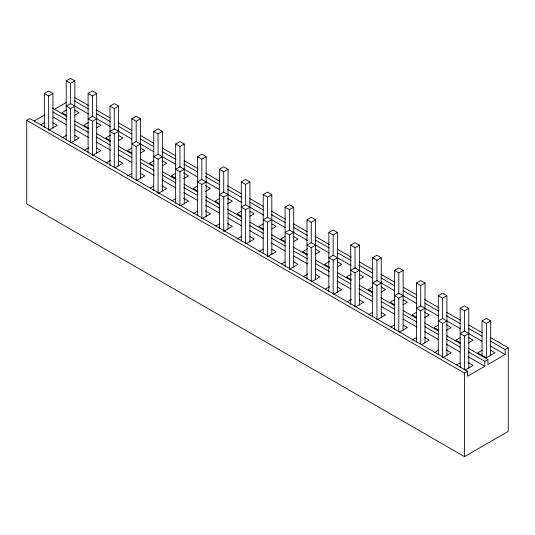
<?xml version="1.0" encoding="UTF-8"?>
<svg xmlns="http://www.w3.org/2000/svg" width="535" height="535" viewBox="0 0 535 535"><rect width="100%" height="100%" fill="white"/><g stroke="black" fill="none" stroke-linecap="round" stroke-linejoin="round"><path stroke-width="0.8" d="M44.325 127.39L44.325 93.478L48.638 90.997L52.945 93.478L52.945 128.213M66.213 140.023L66.213 80.845L70.52 78.357L74.833 80.845L74.833 140.852M44.325 93.478L48.638 95.966L52.945 93.478M66.213 80.845L70.52 83.333L74.833 80.845M490.16 337.351L508.25 347.79L508.25 431.37L464.48 456.643L26.75 203.922L26.75 120.348L29.853 118.556L467.577 371.277L467.577 376.245L484.81 366.301L484.81 361.326L468.172 351.716M34.16 121.044L44.933 114.824M54.496 109.3L66.701 102.252M88.101 152.662L88.101 93.478L92.408 90.997L96.715 93.478L96.715 153.485M40.74 124.902L44.325 122.836M66.935 109.782L61.906 112.684L66.935 115.587M70.52 108.605L74.833 106.117L70.52 103.629L66.213 106.117L70.52 108.605L70.52 142.511M88.101 93.478L92.408 95.966L96.715 93.478M48.638 130.293L57.252 125.317L52.945 122.836M74.833 115.172L79.14 112.684L74.833 110.197M109.989 165.295L109.989 106.117L114.296 103.629L118.603 106.117L118.603 166.124M61.906 137.956L66.935 135.054M88.817 122.421L83.794 125.317L88.817 128.219M92.408 121.238L96.715 118.75L92.408 116.262L88.101 118.75L92.408 121.238L92.408 155.15M109.989 106.117L114.296 108.605L118.603 106.117M71.242 142.517L79.14 137.956L74.833 135.469M96.715 127.805L101.028 125.317L96.715 122.836M131.871 177.934L131.871 118.75L136.184 116.262L140.491 118.75L140.491 178.757M84.51 150.174L88.817 147.687M110.705 135.054L105.676 137.956L110.705 140.859M114.296 133.877L118.603 131.389L114.296 128.902L109.989 131.389L114.296 133.877L114.296 167.783M131.871 118.75L136.184 121.238L140.491 118.75M92.408 155.565L101.028 150.589L96.715 148.101M118.603 140.444L122.91 137.956L118.603 135.469M153.759 190.567L153.759 131.389L158.066 128.902L162.379 131.389L162.379 191.396M106.398 162.814L110.705 160.326M131.871 148.101L127.564 150.589L131.871 153.077M140.491 144.022L136.184 141.534L131.871 144.022L136.184 146.51L140.491 144.022L153.518 151.545M153.759 131.389L158.066 133.877L162.379 131.389M115.012 167.789L122.91 163.228L118.603 160.741M140.491 153.077L144.798 150.589L140.491 148.101M175.647 203.206L175.647 144.022L179.954 141.534L184.261 144.022L184.261 204.029M127.564 175.861L131.871 173.373M153.759 160.741L149.452 163.228L153.759 165.716M158.066 159.149L162.379 156.661L158.066 154.174L153.759 156.661L158.066 159.149L158.066 193.055M175.647 144.022L179.954 146.51L184.261 144.022M136.9 180.422L144.798 175.861L140.491 173.373M162.379 165.716L166.686 163.228L162.379 160.741M197.535 215.839L197.535 156.661L201.842 154.174L206.149 156.661L206.149 216.668M150.168 188.086L153.759 186.013M175.647 173.373L171.34 175.861L175.647 178.349M179.954 171.782L184.261 169.294L179.954 166.806L175.647 169.294L179.954 171.782L179.954 205.694M197.535 156.661L201.842 159.149L206.149 156.661M158.066 193.476L166.686 188.501L162.379 186.013M183.545 178.764L188.574 175.861L183.545 172.959M219.417 228.478L219.417 169.294L223.73 166.806L228.037 169.294L228.037 229.301M172.056 200.719L175.647 198.645M197.535 186.013L193.222 188.501L197.535 190.988M201.842 184.421L206.149 181.933L201.842 179.446L197.535 181.933L201.842 184.421L201.842 218.327M219.417 169.294L223.73 171.782L228.037 169.294M180.669 205.694L188.574 201.133L183.545 198.231M205.433 191.403L210.456 188.501L205.433 185.598M241.305 241.111L241.305 181.933L245.612 179.446L249.925 181.933L249.925 241.94M193.222 213.773L197.535 211.285M219.417 198.645L215.11 201.133L219.417 203.621M223.73 197.054L228.037 194.566L223.73 192.078L219.417 194.566L223.73 197.054L223.73 230.959M241.305 181.933L245.612 184.421L249.925 181.933M201.842 218.748L210.456 213.773L205.433 210.87M227.315 204.036L232.344 201.133L227.315 198.231M263.193 253.75L263.193 194.566L267.5 192.078L271.807 194.566L271.807 254.573M215.826 225.991L219.417 223.918M241.305 211.285L236.998 213.773L241.305 216.26M245.612 209.693L249.925 207.205L245.612 204.718L241.305 207.205L245.612 209.693L245.612 243.599M263.193 194.566L267.5 197.054L271.807 194.566M223.73 231.381L232.344 226.405L227.315 223.503M249.925 216.26L254.232 213.773L249.925 211.285M285.075 266.383L285.075 207.205L289.388 204.718L293.695 207.205L293.695 267.212M236.998 239.045L241.305 236.557M263.193 223.918L258.887 226.405L263.193 228.893M267.5 222.326L271.807 219.838L267.5 217.35L263.193 219.838L267.5 222.326L267.5 256.232M285.075 207.205L289.388 209.693L293.695 207.205M246.334 243.606L254.232 239.045L249.925 236.557M271.807 228.893L276.113 226.405L271.807 223.918M306.963 279.023L306.963 219.838L311.27 217.35L315.583 219.838L315.583 279.845M258.887 251.677L263.193 249.19M285.075 236.557L280.768 239.045L285.075 241.532M289.388 234.965L293.695 232.478L289.388 229.99L285.075 232.478L289.388 234.965L289.388 268.871M306.963 219.838L311.27 222.326L315.583 219.838M267.5 256.653L276.113 251.677L271.807 249.19M293.695 241.532L298.002 239.045L293.695 236.557M328.851 291.655L328.851 232.478L333.158 229.99L337.465 232.478L337.465 292.484M281.49 263.902L285.075 261.829M307.685 248.775L302.656 251.677L307.685 254.58M315.583 245.11L311.27 242.623L306.963 245.11L311.27 247.598L315.583 245.11L329.333 253.055M328.851 232.478L333.158 234.965L337.465 232.478M289.388 269.292L298.002 264.317L293.695 261.829M315.583 254.165L319.89 251.677L315.583 249.19M350.739 304.288L350.739 245.11L355.046 242.623L359.353 245.11L359.353 305.117M303.372 276.535L307.685 274.047M329.567 261.414L324.544 264.317L329.567 267.219M333.158 260.237L337.465 257.75L333.158 255.262L328.851 257.75L333.158 260.237L333.158 294.143M350.739 245.11L355.046 247.598L359.353 245.11M311.992 281.51L319.89 276.949L315.583 274.462M337.465 266.804L341.778 264.317L337.465 261.829M372.621 316.927L372.621 257.75L376.934 255.262L381.241 257.75L381.241 317.757M325.26 289.174L329.567 286.686M351.455 274.047L346.426 276.949L351.455 279.852M355.046 272.87L359.353 270.382L355.046 267.895L350.739 270.382L355.046 272.87L355.046 306.776M372.621 257.75L376.934 260.237L381.241 257.75M333.88 294.15L341.778 289.589L337.465 287.101M359.353 279.437L363.66 276.949L359.353 274.462M394.509 329.56L394.509 270.382L398.816 267.895L403.129 270.382L403.129 330.389M347.148 301.807L351.455 299.319M372.621 287.101L368.314 289.589L372.621 292.077M376.934 285.509L381.241 283.022L376.934 280.534L372.621 283.022L376.934 285.509L376.934 319.415M394.509 270.382L398.816 272.87L403.129 270.382M355.762 306.782L363.66 302.221L359.353 299.734M381.241 292.077L385.548 289.589L381.241 287.101M416.397 342.199L416.397 283.022L420.704 280.534L425.011 283.022L425.011 343.029M369.036 314.446L372.621 312.373M394.509 299.734L390.202 302.221L394.509 304.709M398.816 298.142L403.129 295.654L398.816 293.167L394.509 295.654L398.816 298.142L398.816 332.048M416.397 283.022L420.704 285.509L425.011 283.022M376.934 319.836L385.548 314.861L381.241 312.373M403.129 304.709L407.436 302.221L403.129 299.734M438.285 354.832L438.285 295.654L442.592 293.167L446.899 295.654L446.899 355.661M390.918 327.079L394.509 325.006M416.397 312.373L412.09 314.861L416.397 317.349M420.704 310.781L425.011 308.294L420.704 305.806L416.397 308.294L420.704 310.781L420.704 343.858M438.285 295.654L442.592 298.142L446.899 295.654M399.538 332.054L407.436 327.494L403.129 325.006M424.295 317.763L429.324 314.861L424.295 311.959M460.167 367.471L460.167 308.294L464.48 305.806L468.787 308.294L468.787 368.301M412.09 340.133L416.397 337.645M438.285 325.006L433.972 327.494L438.285 329.981M442.592 323.414L446.899 320.926L442.592 318.439L438.285 320.926L442.592 323.414L442.592 357.32M460.167 308.294L464.48 310.781L468.787 308.294M421.419 344.694L429.324 340.133L424.295 337.231M446.183 330.396L451.206 327.494L446.183 324.591M482.055 355.661L482.055 320.926L486.362 318.439L490.675 320.926L490.675 355.661M434.694 352.351L438.285 350.278M460.167 337.645L455.86 340.133L460.167 342.621M464.48 336.054L468.787 333.566L464.48 331.078L460.167 333.566L464.48 336.054L464.48 369.959M482.055 320.926L486.362 323.414L490.675 320.926M442.592 357.741L451.206 352.766L446.183 349.863M468.065 343.035L473.094 340.133L468.065 337.231M456.576 364.99L460.167 362.917M482.055 350.278L477.748 352.766L486.362 357.741L494.982 352.766L490.675 350.278M465.196 369.966L473.094 365.405L468.065 362.503M26.75 120.348L464.48 373.062L467.577 371.277M484.81 361.326L487.913 359.533L487.913 364.509L505.147 354.558L505.147 349.582L490.675 341.23M505.147 349.582L508.25 347.79M74.867 97.577L88.609 105.515M96.567 110.11L110.317 118.048M118.275 122.642L132.025 130.58M140.705 135.589L153.726 143.112M162.406 148.121L175.433 155.645M184.114 160.654L197.863 168.592M205.821 173.186L219.564 181.124M227.529 185.719L241.272 193.657M249.23 198.251L263.701 206.604M271.66 211.198L285.409 219.136M293.367 223.73L307.11 231.668M315.068 236.263L329.54 244.615M337.498 249.21L351.248 257.148M359.206 261.742L372.955 269.68M380.913 274.274L394.656 282.212M403.343 287.221L416.364 294.745M424.322 299.339L438.794 307.692M446.752 312.286L460.501 320.224M468.459 324.819L482.202 332.757M74.653 101.041L88.402 108.98M96.36 113.574L110.832 121.926M118.79 126.521L131.811 134.044M140.498 139.053L153.518 146.57M162.199 151.586L175.948 159.524M183.906 164.118L197.656 172.056M205.614 176.65L219.357 184.582M227.315 189.183L241.787 197.535M249.745 202.13L263.494 210.068M271.452 214.662L285.202 222.6M293.16 227.194L307.625 235.547M315.59 240.141L329.333 248.079M337.291 252.674L351.04 260.612M358.998 265.206L372.748 273.144M381.428 278.153L394.449 285.67M403.129 290.686L416.156 298.202M424.837 303.218L438.586 311.156M446.544 315.75L460.287 323.688M468.245 328.283L481.995 336.214M74.653 106.017L88.402 113.955M96.36 118.549L110.832 126.902M118.79 131.496L131.811 139.013M162.199 156.561L175.948 164.499M183.906 169.093L197.656 177.031M205.614 181.626L219.357 189.557M227.315 194.151L241.787 202.511M249.745 207.105L263.494 215.043M271.452 219.638L285.202 227.569M293.16 232.17L307.625 240.523M337.291 257.649L351.04 265.587M358.998 270.182L372.748 278.113M381.428 283.129L394.449 290.645M403.129 295.661L416.156 303.178M424.837 308.193L438.586 316.132M446.544 320.726L460.287 328.657M468.245 333.258L481.995 341.19M490.675 346.205L505.147 354.558M52.356 108.07L66.828 116.423M74.786 121.017L88.536 128.955M96.494 133.549L110.237 141.487M118.195 146.082L131.944 154.013M140.625 159.029L153.652 166.545M162.332 171.561L176.082 179.499M184.04 184.093L197.783 192.032M205.741 196.626L219.49 204.557M227.449 209.152L241.198 217.09M249.878 222.105L263.628 230.043M271.586 234.638L285.329 242.569M293.287 247.17L307.036 255.101M315.717 260.117L329.466 268.055M337.424 272.649L351.167 280.587M359.125 285.182L372.875 293.113M380.833 297.714L394.583 305.645M403.263 310.661L416.284 318.178M424.248 322.772L438.713 331.132M446.671 335.726L460.421 343.657M468.379 348.252L487.913 359.533M52.871 111.949L66.621 119.88M74.579 124.481L88.329 132.412M96.287 137.007L110.752 145.366M118.716 149.96L131.737 157.477M140.417 162.493L154.167 170.424M162.125 175.019L175.875 182.957M183.833 187.551L197.575 195.489M205.534 200.083L219.283 208.021M227.963 213.037L241.713 220.968M249.671 225.563L263.414 233.501M271.372 238.095L285.122 246.033M293.802 251.049L307.551 258.98M315.51 263.581L329.259 271.512M337.217 276.107L350.96 284.045M358.918 288.639L372.668 296.577M381.348 301.593L394.375 309.11M403.056 314.125L416.805 322.057M424.763 326.651L438.506 334.589M446.464 339.183L460.214 347.121M52.871 116.924L66.621 124.856M74.579 129.45L88.329 137.388M96.287 141.982L110.752 150.342M118.716 154.936L131.737 162.453M140.417 167.468L154.167 175.4M162.125 179.994L175.875 187.932M183.833 192.526L197.575 200.464M205.534 205.059L219.283 212.997M227.963 218.006L241.713 225.944M249.671 230.538L263.414 238.476M271.372 243.071L285.122 251.009M293.802 256.024L307.551 263.956M315.51 268.55L329.259 276.488M337.217 281.082L350.96 289.02M358.918 293.615L372.668 301.553M381.348 306.568L394.375 314.085M403.056 319.094L416.805 327.032M424.763 331.626L438.506 339.564M446.464 344.159L460.214 352.097M468.172 356.691L484.81 366.301M486.362 323.414L486.362 357.32M464.48 310.781L464.48 331.453M464.48 373.062L464.48 456.643M442.592 298.142L442.592 318.82M420.704 285.509L420.704 306.18M398.816 272.87L398.816 294.377M376.934 260.237L376.934 280.908M355.046 247.598L355.046 268.276M333.158 234.965L333.158 255.636M311.27 222.326L311.27 243.004M311.27 247.598L311.27 281.504M289.388 209.693L289.388 230.364M267.5 197.054L267.5 217.732M245.612 184.421L245.612 205.092M223.73 171.782L223.73 192.46M201.842 159.149L201.842 179.82M179.954 146.51L179.954 167.188M158.066 133.877L158.066 154.548M136.184 121.238L136.184 141.915M136.184 146.51L136.184 180.422M114.296 108.605L114.296 129.276M92.408 95.966L92.408 116.643M70.52 83.333L70.52 104.004M48.638 95.966L48.638 129.878"/></g></svg>
